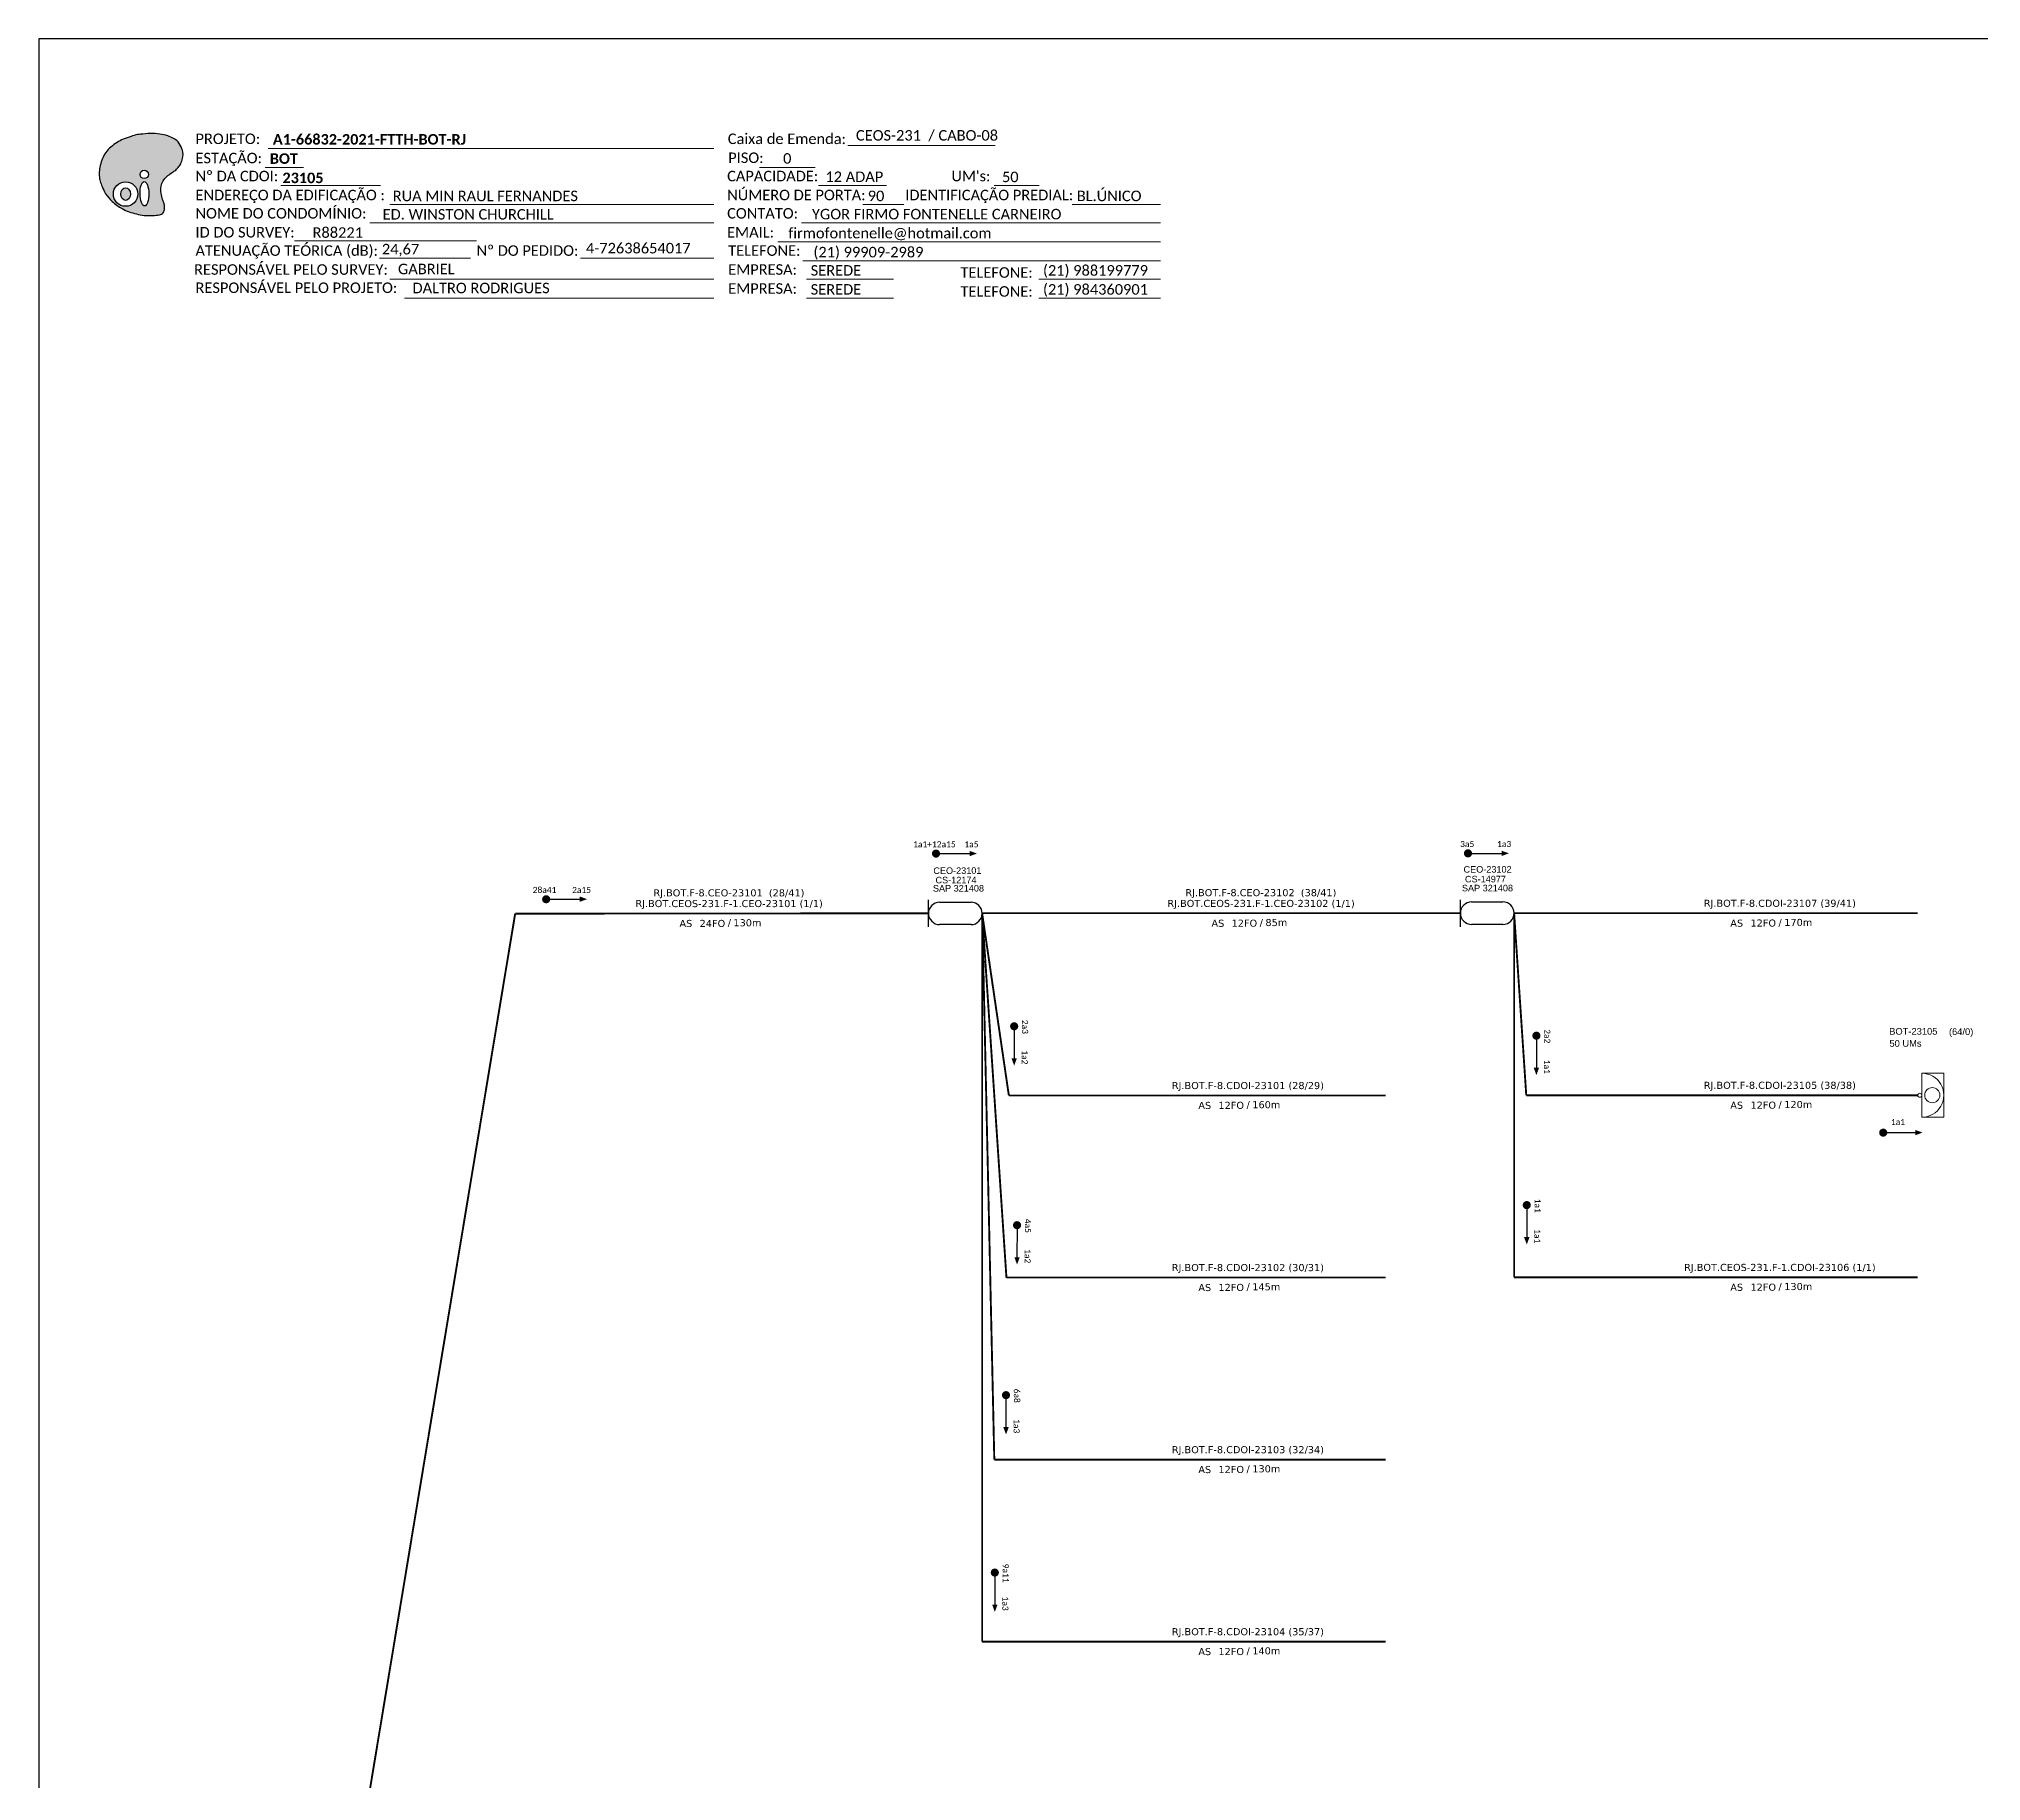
# Model space of a CAD drawing. Header units: metres. Extents: x -1286 to 415, y -500 to 94.
# Drawn here: x -1286.1 to -954.9, y -202.8 to 94.2 of the extents above; entities that cross this region are included whole.
import ezdxf
from ezdxf.enums import TextEntityAlignment as Align

# ---------------------------------------------------------------- set-up
doc = ezdxf.new("R2010")
doc.units = ezdxf.units.M
for name, color, linetype, lineweight in [("20.0-LEGENDA DOS CDO'S", 1, 'Continuous', 0), ('20.2-CDO_POSTE', 1, 'Continuous', 5), ('40.1-ETIQUETAS', 1, 'Continuous', 20)]:
    doc.layers.add(name, color=color, linetype=linetype, lineweight=lineweight)
for name, color, linetype in [('20.4-CEOS', 1, 'Continuous'), ('CAP a instalar', 1, 'Continuous'), ('SETA', 7, 'Continuous')]:
    doc.layers.add(name, color=color, linetype=linetype)
doc.styles.add('ARIAL', font='arial.ttf')
doc.styles.add('siredit', font='verdana.ttf')
doc.styles.add('WMF-Calibri0', font='calibri.ttf')
doc.styles.add('WMF-Calibri1', font='calibrib.ttf')
doc.linetypes.add('FENCELINE1', pattern='A,0.25,-0.1,[133,ltypeshp.shx,S=0.1,R=0,X=-0.1,Y=0],-0.1,1', length=1.45)

# ---------------------------------------------------------------- blocks, each defined once
blk = doc.blocks.new('OI')
h = blk.add_hatch(color=40)
edge = h.paths.add_edge_path()
edge.add_spline(control_points=[(4.35, -0.67), (3.92, -0.99), (3.26, -1.5), (2.81, -2.59), (2.9, -3.5), (3.06, -4.27), (3.31, -4.85), (3.37, -5.39), (3.4, -5.88), (3.2, -6.4), (2.54, -6.61), (1.65, -6.63), (0.55, -6.67), (-0.56, -6.42), (-1.61, -6.14), (-2.77, -5.61), (-3.92, -4.77), (-4.89, -3.7), (-5.34, -2.65), (-5.6, -1.94), (-5.85, -0.96), (-5.71, 0.47), (-5.1, 2.02), (-4.14, 3.02), (-3.3, 3.61), (-2.37, 4.16), (-1.36, 4.44), (-0.56, 4.7), (0.79, 4.85), (2.24, 4.97), (3.79, 4.57), (4.67, 4.21), (5.44, 3.65), (5.76, 2.99), (6.03, 2.21), (6.01, 1.46), (5.72, 0.64), (5.31, 0.08), (4.88, -0.38), (4.51, -0.55), (4.35, -0.67)], knot_values=[0, 0, 0, 0, 1.60434, 2.417191, 3.427595, 4.282808, 4.776746, 5.304182, 5.888771, 6.258406, 6.858137, 7.79129, 8.986195, 10.124242, 11.187857, 12.242908, 13.953784, 15.414161, 16.515391, 17.349188, 17.675853, 19.552021, 21.515531, 22.568638, 23.63245, 24.621084, 25.782718, 26.745347, 27.142653, 29.870543, 31.004649, 31.921532, 32.709589, 33.801391, 34.042471, 35.192333, 35.971461, 36.628871, 37.254359, 37.836911, 37.836911, 37.836911, 37.836911], degree=3, periodic=0)
h.paths.add_polyline_path([(1.13, -0.87, -1), (-0.04, -0.87, -1)], flags=16)
edge = h.paths.add_edge_path(flags=16)
edge.add_ellipse((0.56, -3.59), major_axis=(-0.02, 1.71), ratio=0.361305, start_angle=0, end_angle=360)
h.paths.add_polyline_path([(-0.36, -3.62, -1), (-3.8, -3.62, -1)], flags=16)
edge = h.paths.add_edge_path(flags=0)
edge.add_ellipse((-2.08, -3.62), major_axis=(0, 0.885), ratio=0.758294, start_angle=0, end_angle=360)
at = {"color": 40}
for centre, radius in [((-2.08, -3.62), 1.72), ((0.54, -0.87), 0.587)]:
    blk.add_circle(centre, radius, dxfattribs=at)
blk.add_ellipse((0.56, -3.59), major_axis=(-0.02, 1.71), ratio=0.361305, dxfattribs=at)
blk.add_ellipse((-2.08, -3.62), major_axis=(0, 0.885), ratio=0.758294, start_param=-3.141592653589792, end_param=3.141592653589792, dxfattribs=at)
at = {"color": 40, "start_tangent": (-0.800898, -0.598801), "end_tangent": (-0.800898, -0.598801)}
blk.add_spline([(4.35, -0.67), (3.2, -1.78), (2.9, -2.54), (2.92, -3.55), (3.12, -4.38), (3.28, -4.85), (3.37, -5.37), (3.35, -5.95), (3.2, -6.29), (2.66, -6.55), (1.73, -6.63), (0.54, -6.62), (-0.58, -6.41), (-1.6, -6.11), (-2.56, -5.67), (-3.95, -4.67), (-4.89, -3.56), (-5.37, -2.56), (-5.64, -1.78), (-5.72, -1.46), (-5.63, 0.42), (-4.84, 2.22), (-4.13, 2.99), (-3.27, 3.62), (-2.4, 4.09), (-1.3, 4.47), (-0.37, 4.72), (0.02, 4.77), (2.75, 4.8), (3.85, 4.53), (4.69, 4.16), (5.31, 3.68), (5.85, 2.73), (5.93, 2.5), (5.94, 1.35), (5.67, 0.62), (5.29, 0.08), (4.84, -0.36), (4.35, -0.67)], degree=3, dxfattribs=at)
blk = doc.blocks.new('ETIQUETA_RS5F')
at = {"layer": '40.1-ETIQUETAS', "color": 0, "style": 'siredit'}
blk.add_text('/', height=1.5, dxfattribs=at).set_placement((1.58, -1.95), align=Align.MIDDLE_RIGHT)
for tag, p in [('ETIQUETA_R_PRIMARIA', (1.21, 4.1)), ('ETIQUETA_R_SECUNDARIA', (1.21, 2.1)), ('F_ATIVAS/F_MORTAS', (1.14, -4.24))]:
    blk.add_attdef(tag, text='', height=1.5, dxfattribs=at).set_placement(p, align=Align.MIDDLE_CENTER)
for tag, p in [('TIPO_CABO', (-6.58, -2.12)), ('CAP_CABO', (0.4, -2.09))]:
    blk.add_attdef(tag, text='', height=1.5, dxfattribs=at).set_placement(p, align=Align.MIDDLE_RIGHT)
blk.add_attdef('METROS', text='', height=1.5, dxfattribs=at).set_placement((2.14, -1.95), align=Align.MIDDLE_LEFT)
for tag, p in [('FUSÃO_1', (0.85, -8.39)), ('FUSÃO_2', (0.85, -10.6)), ('FUSÃO_3', (0.85, -12.93)), ('FUSÃO_4', (0.85, -15.14)), ('FUSÃO_5', (0.85, -17.16))]:
    blk.add_attdef(tag, text='', height=1.5, dxfattribs=at).set_placement(p, align=Align.CENTER)
blk = doc.blocks.new('CDOE-TEXTO PADRÃO')
at = {"layer": "20.0-LEGENDA DOS CDO'S", "color": 0, "style": 'ARIAL'}
for tag, p in [('CDO_N', (0.49, 7.39)), ('CORDOALHA', (0.5, 4.33)), ('SAP', (0.51, 1.67)), ('SPLITER_1', (0.59, -0.91)), ('SPLITER_2', (0.6, -3.55)), ('(XX-XX_F)S', (0.54, -8.29)), ('(XX-XX_L)S', (0.55, -10.83)), ('UMS', (0.55, -13.15))]:
    blk.add_attdef(tag, p, '', height=1.7, rotation=0.118, dxfattribs=at)
blk.add_attdef('FIBRAS_UTILIZADAS', text='', height=1.7, rotation=0.118, dxfattribs=at).set_placement((19.77, 7.43), align=Align.CENTER)

msp = doc.modelspace()

# ---------------------------------------------------------------- linework, layer by layer
msp.add_lwpolyline([(-1286.07, -499.81), (-445.07, -499.81), (-445.07, 94.19), (-1286.07, 94.19)], close=True)
at = {"color": 7, "lineweight": 0}
for points in [[(-1246.96, 75.52), (-1170.98, 75.52)], [(-1148.15, 76.01), (-1123.01, 76.01)], [(-1247.47, 72.24), (-1240.92, 72.24)], [(-1163.19, 72.28), (-1153.71, 72.28)], [(-1244.81, 69.17), (-1227.84, 69.17)], [(-1153.14, 69.17), (-1141.52, 69.17)], [(-1123.2, 69.17), (-1115.53, 69.17)], [(-1226.24, 65.93), (-1170.98, 65.93)], [(-1145.56, 65.93), (-1138.61, 65.93)], [(-1109.86, 65.93), (-1094.82, 65.93)], [(-1242.49, 59.75), (-1211.44, 59.75)], [(-1229.65, 62.82), (-1170.98, 62.82)], [(-1156.02, 62.82), (-1094.8, 62.82)], [(-1227.96, 56.79), (-1212.45, 56.79)], [(-1193.73, 56.79), (-1170.96, 56.79)], [(-1160.06, 59.58), (-1094.8, 59.58)], [(-1155.78, 56.34), (-1094.8, 56.34)], [(-1226.24, 53.23), (-1170.98, 53.23)], [(-1155.17, 53.23), (-1140.37, 53.23)], [(-1115.57, 53.23), (-1094.8, 53.23)], [(-1223.75, 49.99), (-1170.98, 49.99)], [(-1155.17, 49.99), (-1140.37, 49.99)], [(-1115.57, 49.99), (-1094.8, 49.99)]]:
    msp.add_lwpolyline(points, dxfattribs=at)
at = {"color": 7, "const_width": 0.69}
for points in [[(-1133.44, -44.69, 1), (-1132.75, -44.69, 1)], [(-1199.91, -52.47, 1), (-1199.22, -52.47, 1)], [(-1119.77, -73.78, 1), (-1119.77, -74.47, 1)], [(-1032.37, -104.27, 1), (-1032.37, -104.96, 1)], [(-1119.28, -107.69, 1), (-1119.28, -108.38, 1)], [(-1121.16, -136.66, 1), (-1121.17, -137.35, 1)], [(-1123.07, -166.9, 1), (-1123.07, -167.59, 1)]]:
    msp.add_lwpolyline(points, format="xyb", close=True, dxfattribs=at)
at = {"const_width": 0.69}
for points in [[(-1042.74, -44.65, 1), (-1042.05, -44.65, 1)], [(-1030.73, -75.39, 1), (-1030.73, -76.08, 1)], [(-971.94, -92.26, 1), (-971.25, -92.26, 1)]]:
    msp.add_lwpolyline(points, format="xyb", close=True, dxfattribs=at)
at = {"layer": '20.4-CEOS', "color": 7}
for p, q in [((-1134.38, -57.18), (-1134.38, -52.59)), ((-1132.48, -52.98), (-1127.13, -52.98)), ((-1127.13, -56.79), (-1132.48, -56.79))]:
    msp.add_line(p, q, dxfattribs=at)
at = {"layer": '20.4-CEOS', "color": 5}
for p, q in [((-1043.68, -57.15), (-1043.68, -52.55)), ((-1041.78, -52.94), (-1036.43, -52.94)), ((-1036.43, -56.75), (-1041.78, -56.75))]:
    msp.add_line(p, q, dxfattribs=at)
at = {"layer": '20.4-CEOS', "color": 7}
for centre, start, end in [((-1132.48, -54.88), 90, 270), ((-1127.13, -54.88), 270, 90)]:
    msp.add_arc(centre, 1.91, start, end, dxfattribs=at)
at = {"layer": '20.4-CEOS', "color": 5}
for centre, start, end in [((-1041.78, -54.85), 90, 270), ((-1036.43, -54.85), 270, 90)]:
    msp.add_arc(centre, 1.91, start, end, dxfattribs=at)
at = {"layer": '40.1-ETIQUETAS'}
msp.add_lwpolyline([(-965.01, -82.13), (-961.25, -82.13), (-961.25, -89.64), (-965.01, -89.64)], close=True, dxfattribs=at)
for centre, major_axis, start_param, end_param in [((-965.01, -85.88), (-2.65, 2.65), 2.356194, 5.497787), ((-965.36, -85.88), (-0.246, 0.246), 2.356194490191767, 8.639379797371353), ((-963.23, -85.88), (0.915, 0.915), 3.926991, 10.210176)]:
    msp.add_ellipse(centre, major_axis=major_axis, ratio=1, start_param=start_param, end_param=end_param, dxfattribs=at)
at = {"layer": 'CAP a instalar', "color": 7, "linetype": 'FENCELINE1', "ltscale": 7, "const_width": 0.322}
for points in [[(-1239.24, -262.22), (-1239.24, -262.22), (-1204.85, -54.92)], [(-1204.85, -54.92), (-1134.38, -54.88)], [(-1125.23, -54.85), (-1043.68, -54.85)], [(-1125.23, -54.88), (-1125.23, -179.02)], [(-1125.23, -54.88), (-1123.16, -147.99)], [(-1125.23, -54.88), (-1121.09, -116.95)], [(-1125.23, -54.88), (-1120.68, -85.92)], [(-1034.53, -54.85), (-965.7, -54.85)], [(-1034.53, -54.85), (-1034.53, -116.92)], [(-1120.68, -85.92), (-1056.41, -85.92)], [(-1121.09, -116.95), (-1056.41, -116.95)], [(-1034.53, -116.92), (-965.7, -116.92)], [(-1123.16, -147.99), (-1056.41, -147.99)], [(-1125.23, -179.02), (-1056.41, -179.02)]]:
    msp.add_lwpolyline(points, dxfattribs=at)
at = {"layer": 'CAP a instalar', "linetype": 'FENCELINE1', "ltscale": 7, "const_width": 0.322}
for points in [[(-1034.53, -54.85), (-1032.46, -85.88)], [(-1032.46, -85.88), (-965.7, -85.88)]]:
    msp.add_lwpolyline(points, dxfattribs=at)
at = {"layer": 'SETA', "color": 7}
for points in [[(-1132.83, -44.69), (-1126.9, -44.69)], [(-1199.3, -52.47), (-1193.37, -52.47)], [(-1119.77, -74.13), (-1119.78, -80.06)], [(-1032.37, -104.62), (-1032.38, -110.55)], [(-1119.28, -108.03), (-1119.29, -113.96)], [(-1121.17, -137), (-1121.17, -142.93)], [(-1123.07, -167.25), (-1123.08, -173.18)]]:
    msp.add_lwpolyline(points, dxfattribs=at)
at = {"layer": 'SETA'}
for points in [[(-1042.13, -44.66), (-1036.2, -44.66)], [(-1030.73, -75.74), (-1030.74, -81.66)], [(-971.6, -92.26), (-965.67, -92.26)]]:
    msp.add_lwpolyline(points, dxfattribs=at)
at = {"layer": 'SETA', "color": 7}
for points in [[(-1127.38, -44.22), (-1126.12, -44.68), (-1127.38, -45.14)], [(-1193.85, -52), (-1192.59, -52.46), (-1193.85, -52.92)], [(-1119.31, -79.58), (-1119.77, -80.84), (-1120.23, -79.58)], [(-1031.91, -110.07), (-1032.37, -111.33), (-1032.83, -110.07)], [(-1118.82, -113.49), (-1119.28, -114.75), (-1119.74, -113.49)], [(-1120.7, -142.46), (-1121.16, -143.72), (-1121.62, -142.46)], [(-1122.61, -172.7), (-1123.07, -173.96), (-1123.53, -172.7)]]:
    msp.add_solid(points, dxfattribs=at)
at = {"layer": 'SETA'}
for points in [[(-1036.68, -44.19), (-1035.41, -44.65), (-1036.68, -45.11)], [(-1030.27, -81.19), (-1030.73, -82.45), (-1031.19, -81.19)], [(-966.14, -91.79), (-964.88, -92.25), (-966.14, -92.71)]]:
    msp.add_solid(points, dxfattribs=at)

# ---------------------------------------------------------------- block references
at = {"color": 7, "xscale": 1.213923925163967, "yscale": 1.213923925163967, "zscale": 1.213923925163967, "rotation": 0.1532896023949059}
msp.add_blockref('OI', (-1268.76, 72.14), dxfattribs=at)
at = {"layer": '20.2-CDO_POSTE', "color": 7}
ref = msp.add_blockref('CDOE-TEXTO PADRÃO', (-1132.37, -53.04), dxfattribs=dict(at, xscale=0.6534869983811538, yscale=0.6534869983811538, zscale=0.6534869983811538))
ref.add_attrib('CDO_N', 'CS-12174', (-1133.18, -49.76), dxfattribs={"layer": "20.0-LEGENDA DOS CDO'S", "color": 0, "height": 1.111, "rotation": 0.118, "style": 'ARIAL'})
ref.add_attrib('SAP', 'CEO-23101', (-1133.55, -48.16), dxfattribs={"layer": "20.0-LEGENDA DOS CDO'S", "color": 0, "height": 1.111, "rotation": 0.118, "style": 'ARIAL'})
at = {"layer": '20.2-CDO_POSTE', "color": 5}
ref = msp.add_blockref('CDOE-TEXTO PADRÃO', (-1042.17, -53), dxfattribs=dict(at, xscale=0.6534869983811538, yscale=0.6534869983811538, zscale=0.6534869983811538))
ref.add_attrib('CDO_N', 'CS-14977', (-1042.91, -49.6), dxfattribs={"layer": "20.0-LEGENDA DOS CDO'S", "color": 0, "height": 1.111, "rotation": 0.118, "style": 'ARIAL'})
ref.add_attrib('SAP', 'CEO-23102', (-1043.15, -47.94), dxfattribs={"layer": "20.0-LEGENDA DOS CDO'S", "color": 0, "height": 1.111, "rotation": 0.118, "style": 'ARIAL'})
at = {"layer": '20.2-CDO_POSTE', "color": 7}
ref = msp.add_blockref('CDOE-TEXTO PADRÃO', (-1133.7, -54.44), dxfattribs=dict(at, xscale=0.6534869983811538, yscale=0.6534869983811538, zscale=0.6534869983811538))
ref.add_attrib('CDO_N', 'SAP 321408', (-1133.63, -51.17), dxfattribs={"layer": "20.0-LEGENDA DOS CDO'S", "color": 0, "height": 1.111, "rotation": 0.118, "style": 'ARIAL'})
at = {"layer": '20.2-CDO_POSTE', "color": 5}
ref = msp.add_blockref('CDOE-TEXTO PADRÃO', (-1043.5, -54.4), dxfattribs=dict(at, xscale=0.6534869983811538, yscale=0.6534869983811538, zscale=0.6534869983811538))
ref.add_attrib('CDO_N', 'SAP 321408', (-1043.43, -51.13), dxfattribs={"layer": "20.0-LEGENDA DOS CDO'S", "color": 0, "height": 1.111, "rotation": 0.118, "style": 'ARIAL'})
at = {"layer": '40.1-ETIQUETAS', "color": 7}
ref = msp.add_blockref('ETIQUETA_RS5F', (-1169.33, -54.9), dxfattribs=dict(at, xscale=0.8044137827584621, yscale=0.8044137827584621, zscale=0.8044137827584621))
ref.add_attrib('ETIQUETA_R_PRIMARIA', 'RJ.BOT.F-8.CEO-23101  (28/41)', dxfattribs={"color": 0, "height": 1.2066, "style": 'siredit'}).set_placement((-1168.41, -51.38), align=Align.MIDDLE_CENTER)
ref.add_attrib('ETIQUETA_R_SECUNDARIA', 'RJ.BOT.CEOS-231.F-1.CEO-23101 (1/1)', dxfattribs={"color": 0, "height": 1.2066, "style": 'siredit'}).set_placement((-1168.38, -53.21), align=Align.MIDDLE_CENTER)
ref.add_attrib('TIPO_CABO', 'AS', dxfattribs={"color": 0, "height": 1.207, "style": 'siredit'}).set_placement((-1174.66, -56.6), align=Align.MIDDLE_RIGHT)
ref.add_attrib('CAP_CABO', '24FO', dxfattribs={"color": 0, "height": 1.207, "style": 'siredit'}).set_placement((-1169.04, -56.59), align=Align.MIDDLE_RIGHT)
ref.add_attrib('METROS', '130m', dxfattribs={"color": 0, "height": 1.207, "style": 'siredit'}).set_placement((-1167.64, -56.48), align=Align.MIDDLE_LEFT)
ref = msp.add_blockref('ETIQUETA_RS5F', (-1078.63, -54.87), dxfattribs=dict(at, xscale=0.8044137827584621, yscale=0.8044137827584621, zscale=0.8044137827584621))
ref.add_attrib('ETIQUETA_R_PRIMARIA', 'RJ.BOT.F-8.CEO-23102  (38/41)', dxfattribs={"color": 0, "height": 1.2066, "style": 'siredit'}).set_placement((-1077.71, -51.35), align=Align.MIDDLE_CENTER)
ref.add_attrib('ETIQUETA_R_SECUNDARIA', 'RJ.BOT.CEOS-231.F-1.CEO-23102 (1/1)', dxfattribs={"color": 0, "height": 1.2066, "style": 'siredit'}).set_placement((-1077.68, -53.18), align=Align.MIDDLE_CENTER)
ref.add_attrib('TIPO_CABO', 'AS', dxfattribs={"color": 0, "height": 1.207, "style": 'siredit'}).set_placement((-1083.95, -56.57), align=Align.MIDDLE_RIGHT)
ref.add_attrib('CAP_CABO', '12FO', dxfattribs={"color": 0, "height": 1.207, "style": 'siredit'}).set_placement((-1078.34, -56.55), align=Align.MIDDLE_RIGHT)
ref.add_attrib('METROS', '85m', dxfattribs={"color": 0, "height": 1.207, "style": 'siredit'}).set_placement((-1076.93, -56.44), align=Align.MIDDLE_LEFT)
ref = msp.add_blockref('ETIQUETA_RS5F', (-990.17, -54.85), dxfattribs=dict(at, xscale=0.8044137827584621, yscale=0.8044137827584621, zscale=0.8044137827584621))
ref.add_attrib('ETIQUETA_R_SECUNDARIA', 'RJ.BOT.F-8.CDOI-23107 (39/41)', dxfattribs={"color": 0, "height": 1.2066, "style": 'siredit'}).set_placement((-989.22, -53.16), align=Align.MIDDLE_CENTER)
ref.add_attrib('TIPO_CABO', 'AS', dxfattribs={"color": 0, "height": 1.207, "style": 'siredit'}).set_placement((-995.49, -56.55), align=Align.MIDDLE_RIGHT)
ref.add_attrib('CAP_CABO', '12FO', dxfattribs={"color": 0, "height": 1.207, "style": 'siredit'}).set_placement((-989.87, -56.53), align=Align.MIDDLE_RIGHT)
ref.add_attrib('METROS', '170m', dxfattribs={"color": 0, "height": 1.207, "style": 'siredit'}).set_placement((-988.47, -56.42), align=Align.MIDDLE_LEFT)
at = {"layer": '40.1-ETIQUETAS'}
ref = msp.add_blockref('CDOE-TEXTO PADRÃO', (-965.69, -83.2), dxfattribs=dict(at, xscale=0.6703448295593261, yscale=0.6703448295593261, zscale=0.6703448295593261))
ref.add_attrib('CDO_N', 'BOT-23105', (-970.58, -75.57), dxfattribs={"layer": "20.0-LEGENDA DOS CDO'S", "color": 0, "height": 1.139, "rotation": 0.118, "style": 'ARIAL'})
ref.add_attrib('CORDOALHA', '50 UMs', (-970.54, -77.62), dxfattribs={"layer": "20.0-LEGENDA DOS CDO'S", "color": 0, "height": 1.139, "rotation": 0.118, "style": 'ARIAL'})
ref.add_attrib('FIBRAS_UTILIZADAS', '       (64/0)', dxfattribs={"layer": "20.0-LEGENDA DOS CDO'S", "color": 0, "height": 1.1395, "rotation": 0.118, "style": 'ARIAL'}).set_placement((-959.86, -75.62), align=Align.CENTER)
at = {"layer": '40.1-ETIQUETAS', "color": 7}
ref = msp.add_blockref('ETIQUETA_RS5F', (-1080.87, -85.92), dxfattribs=dict(at, xscale=0.8044137827584621, yscale=0.8044137827584621, zscale=0.8044137827584621))
ref.add_attrib('ETIQUETA_R_SECUNDARIA', 'RJ.BOT.F-8.CDOI-23101 (28/29)', dxfattribs={"color": 0, "height": 1.2066, "style": 'siredit'}).set_placement((-1079.92, -84.23), align=Align.MIDDLE_CENTER)
ref.add_attrib('TIPO_CABO', 'AS', dxfattribs={"color": 0, "height": 1.207, "style": 'siredit'}).set_placement((-1086.19, -87.62), align=Align.MIDDLE_RIGHT)
ref.add_attrib('CAP_CABO', '12FO', dxfattribs={"color": 0, "height": 1.207, "style": 'siredit'}).set_placement((-1080.58, -87.6), align=Align.MIDDLE_RIGHT)
ref.add_attrib('METROS', '160m', dxfattribs={"color": 0, "height": 1.207, "style": 'siredit'}).set_placement((-1079.17, -87.49), align=Align.MIDDLE_LEFT)
at = {"layer": '40.1-ETIQUETAS'}
ref = msp.add_blockref('ETIQUETA_RS5F', (-990.17, -85.89), dxfattribs=dict(at, xscale=0.8044137827584621, yscale=0.8044137827584621, zscale=0.8044137827584621))
ref.add_attrib('ETIQUETA_R_SECUNDARIA', 'RJ.BOT.F-8.CDOI-23105 (38/38)', dxfattribs={"color": 0, "height": 1.2066, "style": 'siredit'}).set_placement((-989.22, -84.19), align=Align.MIDDLE_CENTER)
ref.add_attrib('TIPO_CABO', 'AS', dxfattribs={"color": 0, "height": 1.207, "style": 'siredit'}).set_placement((-995.49, -87.59), align=Align.MIDDLE_RIGHT)
ref.add_attrib('CAP_CABO', '12FO', dxfattribs={"color": 0, "height": 1.207, "style": 'siredit'}).set_placement((-989.87, -87.57), align=Align.MIDDLE_RIGHT)
ref.add_attrib('METROS', '120m', dxfattribs={"color": 0, "height": 1.207, "style": 'siredit'}).set_placement((-988.47, -87.46), align=Align.MIDDLE_LEFT)
at = {"layer": '40.1-ETIQUETAS', "color": 7}
ref = msp.add_blockref('ETIQUETA_RS5F', (-1080.87, -116.95), dxfattribs=dict(at, xscale=0.8044137827584621, yscale=0.8044137827584621, zscale=0.8044137827584621))
ref.add_attrib('ETIQUETA_R_SECUNDARIA', 'RJ.BOT.F-8.CDOI-23102 (30/31)', dxfattribs={"color": 0, "height": 1.2066, "style": 'siredit'}).set_placement((-1079.92, -115.26), align=Align.MIDDLE_CENTER)
ref.add_attrib('TIPO_CABO', 'AS', dxfattribs={"color": 0, "height": 1.207, "style": 'siredit'}).set_placement((-1086.19, -118.66), align=Align.MIDDLE_RIGHT)
ref.add_attrib('CAP_CABO', '12FO', dxfattribs={"color": 0, "height": 1.207, "style": 'siredit'}).set_placement((-1080.58, -118.64), align=Align.MIDDLE_RIGHT)
ref.add_attrib('METROS', '145m', dxfattribs={"color": 0, "height": 1.207, "style": 'siredit'}).set_placement((-1079.17, -118.53), align=Align.MIDDLE_LEFT)
ref = msp.add_blockref('ETIQUETA_RS5F', (-1080.87, -147.99), dxfattribs=dict(at, xscale=0.8044137827584621, yscale=0.8044137827584621, zscale=0.8044137827584621))
ref.add_attrib('ETIQUETA_R_SECUNDARIA', 'RJ.BOT.F-8.CDOI-23103 (32/34)', dxfattribs={"color": 0, "height": 1.2066, "style": 'siredit'}).set_placement((-1079.92, -146.3), align=Align.MIDDLE_CENTER)
ref.add_attrib('TIPO_CABO', 'AS', dxfattribs={"color": 0, "height": 1.207, "style": 'siredit'}).set_placement((-1086.19, -149.69), align=Align.MIDDLE_RIGHT)
ref.add_attrib('CAP_CABO', '12FO', dxfattribs={"color": 0, "height": 1.207, "style": 'siredit'}).set_placement((-1080.58, -149.67), align=Align.MIDDLE_RIGHT)
ref.add_attrib('METROS', '130m', dxfattribs={"color": 0, "height": 1.207, "style": 'siredit'}).set_placement((-1079.17, -149.56), align=Align.MIDDLE_LEFT)
ref = msp.add_blockref('ETIQUETA_RS5F', (-1080.87, -179.02), dxfattribs=dict(at, xscale=0.8044137827584621, yscale=0.8044137827584621, zscale=0.8044137827584621))
ref.add_attrib('ETIQUETA_R_SECUNDARIA', 'RJ.BOT.F-8.CDOI-23104 (35/37)', dxfattribs={"color": 0, "height": 1.2066, "style": 'siredit'}).set_placement((-1079.92, -177.33), align=Align.MIDDLE_CENTER)
ref.add_attrib('TIPO_CABO', 'AS', dxfattribs={"color": 0, "height": 1.207, "style": 'siredit'}).set_placement((-1086.19, -180.72), align=Align.MIDDLE_RIGHT)
ref.add_attrib('CAP_CABO', '12FO', dxfattribs={"color": 0, "height": 1.207, "style": 'siredit'}).set_placement((-1080.58, -180.71), align=Align.MIDDLE_RIGHT)
ref.add_attrib('METROS', '140m', dxfattribs={"color": 0, "height": 1.207, "style": 'siredit'}).set_placement((-1079.17, -180.59), align=Align.MIDDLE_LEFT)
at = {"layer": 'CAP a instalar', "color": 7, "linetype": 'FENCELINE1', "ltscale": 5}
ref = msp.add_blockref('ETIQUETA_RS5F', (-990.17, -116.92), dxfattribs=dict(at, xscale=0.8044137827584621, yscale=0.8044137827584621, zscale=0.8044137827584621))
ref.add_attrib('ETIQUETA_R_SECUNDARIA', 'RJ.BOT.CEOS-231.F-1.CDOI-23106 (1/1)', dxfattribs={"layer": '40.1-ETIQUETAS', "color": 0, "height": 1.2066, "style": 'siredit'}).set_placement((-989.22, -115.23), align=Align.MIDDLE_CENTER)
ref.add_attrib('TIPO_CABO', 'AS', dxfattribs={"layer": '40.1-ETIQUETAS', "color": 0, "height": 1.207, "style": 'siredit'}).set_placement((-995.49, -118.62), align=Align.MIDDLE_RIGHT)
ref.add_attrib('CAP_CABO', '12FO', dxfattribs={"layer": '40.1-ETIQUETAS', "color": 0, "height": 1.207, "style": 'siredit'}).set_placement((-989.87, -118.6), align=Align.MIDDLE_RIGHT)
ref.add_attrib('METROS', '130m', dxfattribs={"layer": '40.1-ETIQUETAS', "color": 0, "height": 1.207, "style": 'siredit'}).set_placement((-988.47, -118.49), align=Align.MIDDLE_LEFT)

# ---------------------------------------------------------------- texts
at = {"color": 7, "lineweight": 0, "style": 'WMF-Calibri0'}
for s, height, p in [('PROJETO:', 1.793, (-1259.36, 76.26)), ('Caixa de Emenda:', 1.7927, (-1168.6, 76.26)), ('ESTAÇÃO:', 1.793, (-1259.36, 72.98)), ('PISO:', 1.793, (-1168.53, 73.03)), ('Nº DA CDOI:', 1.7927, (-1259.36, 69.91)), ('CAPACIDADE:', 1.7927, (-1168.71, 69.91)), ("UM's:", 1.793, (-1130.47, 69.91)), ('ENDEREÇO DA EDIFICAÇÃO :', 1.7927, (-1259.36, 66.68)), ('NÚMERO DE PORTA:', 1.7927, (-1168.71, 66.68)), ('IDENTIFICAÇÃO PREDIAL:', 1.7927, (-1138.34, 66.68)), ('NOME DO CONDOMÍNIO:', 1.7927, (-1259.36, 63.56)), ('CONTATO:', 1.793, (-1168.71, 63.56)), ('ID DO SURVEY:', 1.7927, (-1259.36, 60.33)), ('EMAIL:', 1.793, (-1168.71, 60.33)), ('RESPONSÁVEL PELO SURVEY:', 1.7927, (-1259.6, 53.98)), ('ATENUAÇÃO TEÓRICA (dB):', 1.7927, (-1259.36, 57.21)), ('Nº DO PEDIDO:', 1.7927, (-1211.44, 57.21)), ('TELEFONE:', 1.793, (-1168.53, 57.21)), ('RESPONSÁVEL PELO PROJETO:', 1.7927, (-1259.36, 50.87)), ('EMPRESA:', 1.793, (-1168.53, 53.98)), ('TELEFONE:', 1.793, (-1128.93, 53.47)), ('EMPRESA:', 1.793, (-1168.53, 50.74)), ('TELEFONE:', 1.793, (-1128.93, 50.24))]:
    msp.add_text(s, height=height, dxfattribs=at).set_placement(p)
at = {"color": 7}
for s, height, style, p in [('A1-66832-2021-FTTH-BOT-RJ', 1.7927, 'WMF-Calibri1', (-1246.16, 76.17)), ('CEOS-231  / CABO-08', 1.7927, 'WMF-Calibri0', (-1146.75, 76.85)), ('BOT', 1.793, 'WMF-Calibri1', (-1246.68, 72.89)), ('0', 1.79, 'WMF-Calibri0', (-1159.17, 72.92)), ('12 ADAP', 1.793, 'WMF-Calibri0', (-1151.96, 69.79)), ('50', 1.793, 'WMF-Calibri0', (-1121.85, 69.77)), ('RUA MIN RAUL FERNANDES ', 1.7927, 'WMF-Calibri0', (-1225.73, 66.52)), ('90', 1.793, 'WMF-Calibri0', (-1144.74, 66.53)), ('BL.ÚNICO', 1.793, 'WMF-Calibri0', (-1109.1, 66.53)), ('ED. WINSTON CHURCHILL', 1.7927, 'WMF-Calibri0', (-1227.45, 63.39)), ('YGOR FIRMO FONTENELLE CARNEIRO', 1.7927, 'WMF-Calibri0', (-1154.25, 63.42)), ('R88221', 1.793, 'WMF-Calibri0', (-1239.4, 60.28)), ('firmofontenelle@hotmail.com', 1.7927, 'WMF-Calibri0', (-1158.28, 60.18)), ('24,67', 1.793, 'WMF-Calibri0', (-1227.58, 57.45)), ('4-72638654017 ', 1.7927, 'WMF-Calibri0', (-1192.78, 57.62)), ('(21) 99909-2989', 1.7927, 'WMF-Calibri0', (-1154, 56.94)), ('GABRIEL', 1.793, 'WMF-Calibri0', (-1224.84, 54.07)), ('SEREDE', 1.793, 'WMF-Calibri0', (-1154.47, 53.83)), ('(21) 988199779', 1.7927, 'WMF-Calibri0', (-1114.86, 53.83)), ('DALTRO RODRIGUES', 1.7927, 'WMF-Calibri0', (-1222.35, 50.83)), ('SEREDE', 1.793, 'WMF-Calibri0', (-1154.47, 50.59)), ('(21) 984360901', 1.7927, 'WMF-Calibri0', (-1114.86, 50.59))]:
    msp.add_text(s, height=height, dxfattribs=dict(at, style=style)).set_placement(p)
at = {"color": 7, "style": 'WMF-Calibri1'}
msp.add_text('23105', height=1.793, dxfattribs=at).set_placement((-1241.03, 69.6), align=Align.CENTER)
at = {"color": 7, "char_height": 1.0345, "width": 17.4888, "attachment_point": 5}
for s, insert in [('{\\fCalibri|b0|i0|c0|p34;\\C7;1a1+12a15}', (-1133.37, -43.11)), ('\\C7;\\fCalibri|b0|i0|c0|p34;1a5', (-1127.06, -43.11)), ('{\\fCalibri|b0|i0|c0|p34;\\C7;28a41}', (-1199.84, -50.89)), ('{\\fCalibri|b0|i0|c0|p34;\\C7;2a15}', (-1193.53, -50.89))]:
    msp.add_mtext(s, dxfattribs=dict(at, insert=insert))
at = {"char_height": 1.0345, "width": 17.4888, "attachment_point": 5}
for s, insert in [('{\\fCalibri|b0|i0|c0|p34;\\C7;3a5}', (-1042.53, -43.07)), ('\\C7;\\fCalibri|b0|i0|c0|p34;1a3', (-1036.24, -43.07)), ('\\C7;\\fCalibri|b0|i0|c0|p34;1a1', (-969.08, -90.45))]:
    msp.add_mtext(s, dxfattribs=dict(at, insert=insert))
at = {"color": 7, "char_height": 1.0345, "width": 17.4888, "attachment_point": 5}
for s, insert, rotation in [('\\C7;\\fCalibri|b0|i0|c0|p34;2a3', (-1117.92, -74.23), 270.6666), ('\\C7;\\fCalibri|b0|i0|c0|p34;1a2', (-1117.97, -79.43), 269.9383), ('\\C7;\\fCalibri|b0|i0|c0|p34;1a1', (-1030.52, -104.72), 270.6666), ('\\C7;\\fCalibri|b0|i0|c0|p34;4a5', (-1117.43, -108.14), 270.6666), ('\\C7;\\fCalibri|b0|i0|c0|p34;1a1', (-1030.56, -109.92), 269.9383), ('\\C7;\\fCalibri|b0|i0|c0|p34;1a2', (-1117.48, -113.33), 269.9383), ('\\C7;\\fCalibri|b0|i0|c0|p34;6a8', (-1119.31, -137.11), 270.6666), ('\\C7;\\fCalibri|b0|i0|c0|p34;1a3', (-1119.36, -142.3), 269.9383), ('\\C7;\\fCalibri|b0|i0|c0|p34;9a11', (-1121.22, -167.35), 270.6666), ('\\C7;\\fCalibri|b0|i0|c0|p34;1a3', (-1121.27, -172.55), 269.9383)]:
    msp.add_mtext(s, dxfattribs=dict(at, insert=insert, rotation=rotation))
at = {"char_height": 1.0345, "width": 17.4888, "attachment_point": 5}
for s, insert, rotation in [('{\\fCalibri|b0|i0|c0|p34;\\C7;2a2}', (-1028.88, -75.84), 270.6666), ('\\C7;\\fCalibri|b0|i0|c0|p34;1a1', (-1028.93, -81.04), 269.9383)]:
    msp.add_mtext(s, dxfattribs=dict(at, insert=insert, rotation=rotation))

doc.saveas('drawing.dxf')
